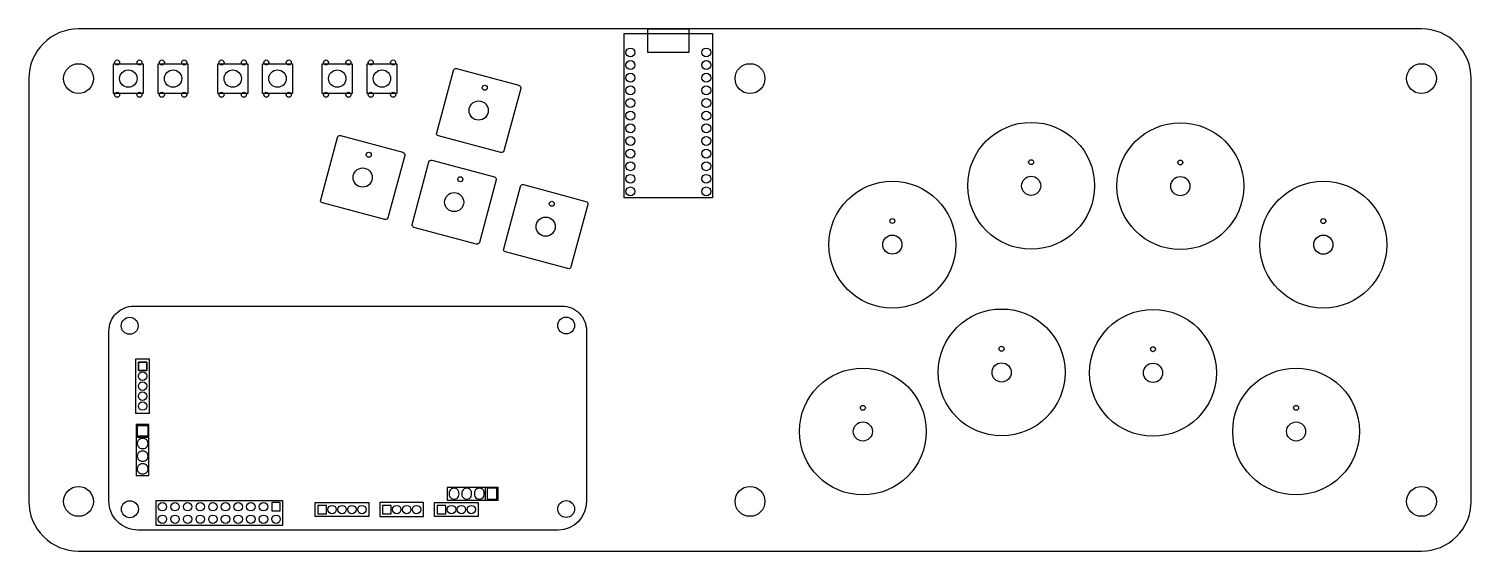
# Model space of a CAD drawing. Header units: millimetres. Extents: x 0 to 290, y 0 to 105.
import ezdxf

# ---------------------------------------------------------------- set-up
doc = ezdxf.new("R2010")
doc.units = ezdxf.units.MM
doc.layers.get('0').update_dxf_attribs({"linetype": 'CONTINUOUS'})

msp = doc.modelspace()

# ---------------------------------------------------------------- linework, layer by layer
for p, q in [((21.61, 22.9), (24.15, 22.9)), ((91.85, 10.28), (91.85, 12.82))]:
    msp.add_line(p, q)
for points in [[(280, 105), (10, 105, 0.414214), (0, 95), (0, 10, 0.414214), (10, 0), (280, 0, 0.414214), (290, 10), (290, 95, 0.414214)], [(94.92, 80.13), (82.36, 83.49, -0.414214), (82.01, 84.1), (85.37, 96.66, -0.414214), (85.99, 97.01), (98.54, 93.65, -0.414214), (98.9, 93.04), (95.53, 80.48, -0.414214)], [(58.68, 70.63), (62.04, 83.19, -0.414214), (62.65, 83.54), (75.21, 80.18, -0.414214), (75.57, 79.57), (72.2, 67.01, -0.414214), (71.59, 66.66), (59.03, 70.02, -0.414214)], [(93.61, 75.25, -0.414214), (93.97, 74.64), (90.6, 62.08, -0.414214), (89.99, 61.73), (77.43, 65.09, -0.414214), (77.08, 65.7), (80.44, 78.26, -0.414214), (81.06, 78.61)], [(95.48, 60.77), (98.84, 73.33, -0.414214), (99.46, 73.68), (112.01, 70.32, -0.414214), (112.37, 69.71), (109, 57.15, -0.414214), (108.39, 56.8), (95.83, 60.16, -0.414214)], [(112.12, 9.96, -0.414089), (106.43, 4.25), (21.92, 4.25, -0.414214), (16.1, 10.07), (16.1, 44.25, -0.414214), (21.11, 49.26), (107.21, 49.26, -0.414214), (112.12, 44.36)]]:
    msp.add_lwpolyline(points, format="xyb", close=True)
for points in [[(132.7, 100.25), (124.46, 100.25), (124.46, 105), (132.7, 105)], [(119.69, 104.06), (137.47, 104.06), (137.47, 71.04), (119.69, 71.04)], [(17, 92), (17, 98), (23, 98), (23, 92)], [(26, 92), (26, 98), (32, 98), (32, 92)], [(38, 92), (38, 98), (44, 98), (44, 92)], [(47, 92), (47, 98), (53, 98), (53, 92)], [(59, 92), (59, 98), (65, 98), (65, 92)], [(68, 92), (68, 98), (74, 98), (74, 92)], [(24.27, 38.57), (21.47, 38.57), (21.47, 27.77), (24.27, 27.77)], [(22.02, 38.02), (22.02, 36.31), (23.72, 36.31), (23.72, 38.02)], [(23.72, 36.31), (22.02, 36.31), (22.02, 38.02), (23.72, 38.02)], [(24.15, 25.44), (21.61, 25.44), (21.61, 15.18), (24.15, 15.18)], [(21.78, 23.16), (23.98, 23.16), (23.98, 25.17), (21.78, 25.17)], [(84.14, 12.82), (84.14, 10.28), (94.39, 10.28), (94.39, 12.82)], [(92.12, 10.45), (94.12, 10.45), (94.12, 12.65), (92.12, 12.65)], [(50.98, 5.13), (49.08, 5.13), (25.58, 5.13), (25.58, 10.21), (49.08, 10.21), (50.98, 10.21)], [(50.56, 9.79), (48.86, 9.79), (48.86, 8.09), (50.56, 8.09)], [(68.37, 6.95), (57.57, 6.95), (57.57, 9.75), (68.37, 9.75)], [(58.11, 9.2), (58.11, 7.49), (59.82, 7.49), (59.82, 9.2)], [(79.37, 9.75), (70.57, 9.75), (70.57, 6.95), (79.37, 6.95)], [(72.82, 7.49), (72.82, 9.2), (71.11, 9.2), (71.11, 7.49)], [(72.82, 9.2), (71.11, 9.2), (71.11, 7.49), (72.82, 7.49)], [(90.37, 6.95), (81.57, 6.95), (81.57, 9.75), (90.37, 9.75)], [(83.82, 9.2), (82.11, 9.2), (82.11, 7.49), (83.82, 7.49)]]:
    msp.add_lwpolyline(points, close=True)
for centre, radius in [((17.75, 98.25), 0.5), ((22.25, 98.25), 0.5), ((26.75, 98.25), 0.5), ((31.25, 98.25), 0.5), ((38.75, 98.25), 0.5), ((43.25, 98.25), 0.5), ((47.75, 98.25), 0.5), ((52.25, 98.25), 0.5), ((59.75, 98.25), 0.5), ((64.25, 98.25), 0.5), ((68.75, 98.25), 0.5), ((73.25, 98.25), 0.5), ((120.96, 100.25), 0.9), ((120.96, 97.71), 0.9), ((136.2, 100.25), 0.9), ((136.2, 97.71), 0.9), ((10, 95), 3), ((20, 95), 1.75), ((29, 95), 1.75), ((41, 95), 1.75), ((50, 95), 1.75), ((62, 95), 1.75), ((71, 95), 1.75), ((120.96, 95.17), 0.9), ((136.2, 95.17), 0.9), ((145, 95), 3), ((280, 95), 3), ((91.68, 93.16), 0.5), ((120.96, 92.63), 0.9), ((136.2, 92.63), 0.9), ((17.75, 91.75), 0.5), ((22.25, 91.75), 0.5), ((26.75, 91.75), 0.5), ((31.25, 91.75), 0.5), ((38.75, 91.75), 0.5), ((43.25, 91.75), 0.5), ((47.75, 91.75), 0.5), ((52.25, 91.75), 0.5), ((59.75, 91.75), 0.5), ((64.25, 91.75), 0.5), ((68.75, 91.75), 0.5), ((73.25, 91.75), 0.5), ((90.45, 88.57), 1.93), ((120.96, 90.09), 0.9), ((136.2, 90.09), 0.9), ((120.96, 87.55), 0.9), ((136.2, 87.55), 0.9), ((120.96, 85.01), 0.9), ((136.2, 85.01), 0.9), ((201.53, 73.45), 12.75), ((231.53, 73.38), 12.75), ((120.96, 82.47), 0.9), ((136.2, 82.47), 0.9), ((68.35, 79.69), 0.5), ((120.96, 79.93), 0.9), ((136.2, 79.93), 0.9), ((201.53, 78.2), 0.5), ((231.53, 78.13), 0.5), ((67.12, 75.1), 1.93), ((120.96, 77.39), 0.9), ((120.96, 74.85), 0.9), ((136.2, 77.39), 0.9), ((136.2, 74.85), 0.9), ((86.75, 74.76), 0.5), ((120.96, 72.31), 0.9), ((136.2, 72.31), 0.9), ((173.62, 61.62), 12.75), ((201.53, 73.45), 1.92), ((231.53, 73.38), 1.93), ((260.28, 61.61), 12.75), ((85.52, 70.17), 1.92), ((105.15, 69.83), 0.5), ((103.92, 65.24), 1.93), ((173.62, 66.37), 0.5), ((260.28, 66.36), 0.5), ((173.62, 61.62), 1.92), ((260.28, 61.61), 1.92), ((20.27, 45.32), 1.7), ((108.03, 45.37), 1.7), ((195.59, 35.93), 12.75), ((226.03, 35.85), 12.75), ((195.59, 40.68), 0.5), ((226.03, 40.6), 0.5), ((195.59, 35.93), 1.93), ((226.03, 35.85), 1.93), ((22.87, 35.17), 0.851), ((167.69, 24.06), 12.75), ((254.8, 24.06), 12.75), ((22.87, 33.17), 0.851), ((22.87, 31.17), 0.851), ((22.87, 29.17), 0.851), ((167.69, 28.81), 0.5), ((254.8, 28.81), 0.5), ((167.69, 24.06), 1.93), ((254.8, 24.06), 1.92), ((10, 10), 3), ((145, 10), 3), ((280, 10), 3), ((20.32, 8.42), 1.7), ((26.85, 8.94), 0.851), ((29.39, 8.94), 0.851), ((31.93, 8.94), 0.851), ((34.47, 8.94), 0.851), ((37.01, 8.94), 0.851), ((39.55, 8.94), 0.851), ((42.09, 8.94), 0.851), ((44.63, 8.94), 0.851), ((47.17, 8.94), 0.851), ((60.97, 8.35), 0.851), ((62.97, 8.35), 0.851), ((64.97, 8.35), 0.851), ((66.97, 8.35), 0.851), ((73.97, 8.35), 0.851), ((73.97, 8.35), 0.851), ((75.97, 8.35), 0.851), ((75.97, 8.35), 0.851), ((77.97, 8.35), 0.851), ((77.97, 8.35), 0.851), ((84.97, 8.35), 0.851), ((86.97, 8.35), 0.851), ((88.97, 8.35), 0.851), ((108.03, 8.47), 1.7), ((26.85, 6.4), 0.851), ((29.39, 6.4), 0.851), ((31.93, 6.4), 0.851), ((34.47, 6.4), 0.851), ((37.01, 6.4), 0.851), ((39.55, 6.4), 0.851), ((42.09, 6.4), 0.851), ((44.63, 6.4), 0.851), ((47.17, 6.4), 0.851), ((49.71, 6.4), 0.851)]:
    msp.add_circle(centre, radius)
for centre, start, end in [((22.78, 21.63), 84.3235, 275.6765), ((22.98, 21.63), -95.6765, 95.6765), ((22.78, 19.09), 84.3235, 275.6765), ((22.78, 16.55), 84.3235, 275.6765), ((22.98, 19.09), -95.6765, 95.6765), ((22.98, 16.55), -95.6765, 95.6765), ((85.5, 11.65), -5.6765, 185.6765), ((88.04, 11.65), -5.6765, 185.6765), ((90.58, 11.65), -5.6765, 185.6765), ((85.5, 11.45), -185.6765, 5.6765), ((88.04, 11.45), -185.6765, 5.6765), ((90.58, 11.45), -185.6765, 5.6765)]:
    msp.add_arc(centre, 1, start, end)

doc.saveas('drawing.dxf')
